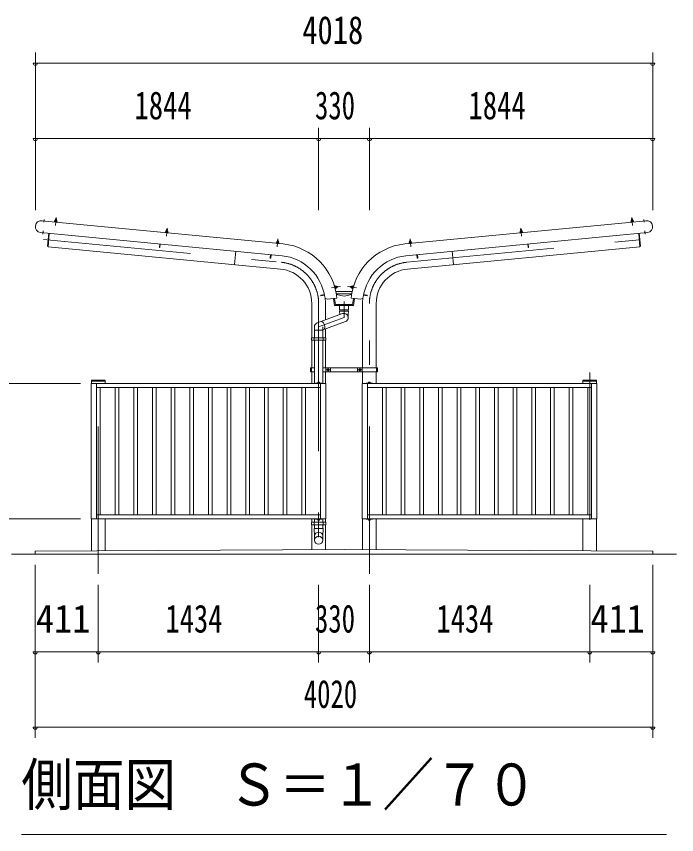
# Model space of a CAD drawing. Units: millimetres, scale not verified, with parts at other scales. Extents: x -34086 to 34091, y -14700 to 14700.
# Drawn here: x 8543 to 12840, y 1303 to 6627 of the extents above; entities that cross this region are included whole.
import ezdxf
from ezdxf.enums import TextEntityAlignment as Align

# ---------------------------------------------------------------- set-up
doc = ezdxf.new("R2010")
doc.units = ezdxf.units.MM
doc.header["$LTSCALE"] = 80
doc.linetypes.add('USER3', pattern=[24, 12, -5, 2, -5])
for name, color, linetype, lineweight in [('0-2_1-07BOLD', 7, 'Continuous', 18), ('0-3_1-27CENTER', 3, 'USER3', 18), ('0-4_1-47THIN', 4, 'Continuous', 18), ('0-5_1-57DIM', 3, 'Continuous', 18)]:
    doc.layers.add(name, color=color, linetype=linetype, lineweight=lineweight)
doc.styles.add('ＭＳ ゴシック', font='')
doc.styles.get('ＭＳ ゴシック').set_extended_font_data('MS Gothic')

msp = doc.modelspace()

# ---------------------------------------------------------------- linework, layer by layer
at = {"layer": '0-2_1-07BOLD'}
for p, q in [((10280.35, 5146.03), (8707.22, 5297.51)), ((8797.29, 5299.61), (8796.8, 5294.51)), ((8798.43, 5308.86), (8797.58, 5300.08)), ((8803.26, 5293.89), (8803.75, 5298.99)), ((11070.28, 5146.03), (12643.42, 5297.51)), ((12552.21, 5308.86), (12546.24, 5308.29)), ((12547.37, 5293.89), (12546.88, 5298.99)), ((12553.35, 5299.61), (12553.84, 5294.51)), ((8699.84, 5220.87), (10272.67, 5069.41)), ((9518.46, 5225.02), (9518.95, 5230.12)), ((9525.41, 5229.5), (9524.93, 5224.4)), ((11077.97, 5069.41), (12650.79, 5220.87)), ((11825.71, 5224.4), (11825.22, 5229.5)), ((11831.69, 5230.12), (11832.17, 5225.02)), ((10241.75, 5169.88), (10247.72, 5169.31)), ((12593.36, 5215.34), (12601.71, 5128.64)), ((10240.61, 5160.64), (10240.12, 5155.53)), ((10246.59, 5154.91), (10247.08, 5160.01)), ((12601.71, 5128.64), (11088.71, 4982.95)), ((11103.56, 5160.01), (11104.05, 5154.91)), ((11110.51, 5155.53), (11110.02, 5160.64)), ((11874.89, 5146.15), (11877.09, 5123.26)), ((9971.66, 5098.4), (9963.31, 5011.71)), ((11153.22, 5076.66), (11155.43, 5053.77)), ((11378.98, 5098.4), (11387.33, 5011.71)), ((10620.32, 4868.02), (10625.36, 4868.91)), ((10626.49, 4862.51), (10621.45, 4861.62)), ((10635.62, 4864.38), (10634.58, 4870.28)), ((10723.7, 4862.85), (10715.02, 4864.38)), ((10715.48, 4869.88), (10716.06, 4870.28)), ((10729.19, 4861.62), (10724.15, 4862.51)), ((10725.27, 4868.91), (10730.32, 4868.02)), ((10548.05, 4813.19), (10525.4, 4809.2)), ((10628.3, 4793.43), (10566.21, 4787.84)), ((10728.89, 4837.66), (10621.75, 4837.66)), ((10624.55, 4822.66), (10726.08, 4822.66)), ((10784.43, 4787.84), (10722.33, 4793.43)), ((10802.58, 4813.19), (10825.23, 4809.2)), ((10465.77, 4535.54), (10465.77, 4758.54)), ((10554.87, 4758.54), (10554.87, 4652.4)), ((10619.7, 4752.66), (10614.42, 4792.18)), ((10730.94, 4752.66), (10619.69, 4752.66)), ((10645.32, 4718.36), (10645.32, 4745.36)), ((10736.22, 4792.18), (10730.94, 4752.66)), ((10795.77, 4340.54), (10795.77, 4758.54)), ((10884.87, 4758.54), (10884.87, 4340.54)), ((10665.91, 4692.82), (10500.91, 4632.76)), ((10647.82, 4686.24), (10645.81, 4708.24)), ((10647.81, 4718.36), (10647.81, 4708.24)), ((10702.82, 4708.24), (10702.82, 4718.36)), ((10537.81, 4587.68), (10684.73, 4641.14)), ((10537.81, 4584.47), (10482.81, 4584.47)), ((10482.82, 4606.92), (10482.82, 4535.54)), ((10537.81, 4535.54), (10537.81, 4606.92)), ((10481.22, 4535.54), (10481.22, 4519.54)), ((10539.41, 4519.54), (10539.41, 4535.54)), ((10465.77, 4340.54), (10465.77, 4519.54)), ((10482.82, 4519.54), (10482.82, 4237.54)), ((10537.83, 4237.54), (10537.83, 4519.54)), ((10554.87, 4519.54), (10554.87, 4340.54)), ((10464.17, 4327.54), (10458.07, 4327.54)), ((10464.17, 4314.54), (10464.17, 4340.54)), ((10465.77, 4237.54), (10465.77, 4314.54)), ((10554.87, 4314.54), (10554.87, 4237.54)), ((10556.47, 4340.54), (10556.47, 4314.54)), ((10586.47, 4314.54), (10586.47, 4340.54)), ((10764.17, 4340.54), (10764.17, 4314.54)), ((10794.17, 4314.54), (10794.17, 4340.54)), ((10795.77, 4237.54), (10795.77, 4314.54)), ((10884.87, 4314.54), (10884.87, 4237.54)), ((10886.47, 4340.54), (10886.47, 4314.54)), ((10886.47, 4327.54), (10892.57, 4327.54)), ((9117.87, 4260.54), (9034.77, 4260.54)), ((12315.87, 4260.54), (12232.77, 4260.54)), ((9031.77, 4257.54), (9031.77, 4237.54)), ((9031.77, 4252.54), (9120.87, 4252.54)), ((9064.32, 3357.54), (9064.32, 4237.54)), ((9064.32, 4212.54), (10522.32, 4212.54)), ((9120.87, 4257.54), (9120.87, 4237.54)), ((10507.43, 4245.83), (10507.43, 4242.34)), ((10513.21, 4242.34), (10513.21, 4245.83)), ((10522.32, 4237.54), (10522.32, 3357.54)), ((10828.32, 4237.54), (10828.32, 3357.54)), ((12286.32, 4212.54), (10828.32, 4212.54)), ((10837.43, 4242.34), (10837.43, 4245.83)), ((10843.21, 4245.83), (10843.21, 4242.34)), ((12229.77, 4237.54), (12229.77, 4257.54)), ((12229.77, 4252.54), (12318.87, 4252.54)), ((12286.32, 3357.54), (12286.32, 4237.54)), ((12318.87, 4257.54), (12318.87, 4237.54)), ((9031.77, 3149.29), (9031.77, 3357.54)), ((10522.32, 3382.54), (9064.32, 3382.54)), ((9120.87, 3357.54), (9120.87, 3149.72)), ((10465.77, 3357.54), (10465.77, 3335.54)), ((10482.82, 3357.54), (10482.82, 3335.54)), ((10537.82, 3335.54), (10537.82, 3357.54)), ((10554.87, 3357.54), (10554.87, 3335.54)), ((10795.77, 3357.54), (10795.77, 3156.94)), ((10828.32, 3382.54), (12286.32, 3382.54)), ((10884.87, 3156.5), (10884.87, 3357.54)), ((12229.77, 3357.54), (12229.77, 3149.72)), ((12318.87, 3149.29), (12318.87, 3357.54)), ((10465.77, 3319.54), (10465.77, 3156.14)), ((10481.22, 3335.54), (10481.22, 3319.54)), ((10482.81, 3319.54), (10482.81, 3294.08)), ((10504.07, 3352.74), (10504.07, 3354.34)), ((10507.43, 3352.74), (10507.43, 3349.25)), ((10513.21, 3349.25), (10513.21, 3352.74)), ((10516.09, 3352.74), (10516.09, 3349.25)), ((10537.81, 3319.54), (10537.81, 3294.08)), ((10539.41, 3319.54), (10539.41, 3335.54)), ((10554.87, 3156.56), (10554.87, 3319.54)), ((10837.43, 3349.25), (10837.43, 3352.74)), ((10843.21, 3352.74), (10843.21, 3349.25)), ((12840.32, 3127.54), (8510.32, 3127.54))]:
    msp.add_line(p, q, dxfattribs=at)
for points in [[(8792.07, 5294.97), (8791.92, 5293.38), (8807.84, 5291.84), (8808, 5293.43)], [(12558.57, 5294.97), (12542.64, 5293.43), (12542.8, 5291.84), (12558.72, 5293.38)], [(9513.73, 5225.48), (9529.66, 5223.95), (9529.5, 5222.35), (9513.58, 5223.89)], [(11837.06, 5223.89), (11821.13, 5222.35), (11820.98, 5223.95), (11836.91, 5225.48)], [(10235.24, 5154.4), (10251.16, 5152.86), (10251.32, 5154.46), (10235.39, 5155.99)], [(11099.47, 5152.86), (11115.4, 5154.4), (11115.25, 5155.99), (11099.32, 5154.46)], [(10622.27, 4856.94), (10620.69, 4856.67), (10617.92, 4872.42), (10619.49, 4872.7)], [(10728.37, 4856.94), (10731.15, 4872.7), (10732.72, 4872.42), (10729.94, 4856.67)], [(10566.35, 4324.65), (10571.35, 4321.77), (10576.35, 4324.65), (10576.35, 4330.43), (10571.35, 4333.31), (10566.35, 4330.43)], [(10774.29, 4324.65), (10779.29, 4321.77), (10784.29, 4324.65), (10784.29, 4330.43), (10779.29, 4333.31), (10774.29, 4330.43)], [(10557.32, 4237.54), (10557.32, 3357.54), (9029.32, 3357.54), (9029.32, 4237.54)], [(12321.32, 3357.54), (12321.32, 4237.54), (10793.32, 4237.54), (10793.32, 3357.54)], [(10556.47, 3319.54), (10556.47, 3335.54), (10464.17, 3335.54), (10464.17, 3319.54)]]:
    msp.add_lwpolyline(points, close=True, dxfattribs=at)
for points in [[(8793.57, 5294.82), (8794.06, 5299.92), (8794.97, 5300.34), (8806.16, 5299.26), (8806.99, 5298.68), (8806.49, 5293.58)], [(8803.55, 5299.51), (8804.4, 5308.29), (8803.95, 5308.83), (8798.97, 5309.31), (8798.43, 5308.86), (8804.4, 5308.29)], [(12557.07, 5294.82), (12556.58, 5299.92), (12555.67, 5300.34), (12544.47, 5299.26), (12543.65, 5298.68), (12544.14, 5293.58)], [(12547.08, 5299.51), (12546.24, 5308.29), (12546.69, 5308.83), (12551.66, 5309.31), (12552.21, 5308.86), (12553.05, 5300.08)], [(9528.16, 5224.09), (9528.65, 5229.19), (9527.83, 5229.77), (9516.63, 5230.85), (9515.72, 5230.43), (9515.23, 5225.34)], [(9519.25, 5230.6), (9520.09, 5239.37), (9520.64, 5239.82), (9525.61, 5239.34), (9526.06, 5238.8)], [(9520.09, 5239.37), (9526.06, 5238.8), (9525.22, 5230.02)], [(11835.41, 5225.34), (11834.92, 5230.43), (11834, 5230.85), (11822.81, 5229.77), (11821.99, 5229.19), (11822.48, 5224.09)], [(11830.55, 5239.37), (11830, 5239.82), (11825.02, 5239.34), (11824.58, 5238.8)], [(11825.42, 5230.02), (11824.58, 5238.8), (11830.55, 5239.37), (11831.39, 5230.6)], [(8754.09, 5215.64), (8746.04, 5132.03), (8749.22, 5131.72)], [(10261.93, 4982.95), (8748.93, 5128.64), (8757.28, 5215.34)], [(10246.88, 5160.53), (10247.72, 5169.31), (10247.28, 5169.86), (10242.3, 5170.33), (10241.75, 5169.88), (10240.91, 5161.11)], [(11102.91, 5169.31), (11103.36, 5169.86), (11108.34, 5170.33), (11108.88, 5169.88)], [(11109.73, 5161.11), (11108.88, 5169.88), (11102.91, 5169.31), (11103.76, 5160.53)], [(12596.55, 5215.64), (12604.6, 5132.03), (12601.41, 5131.72)], [(9478.93, 5145.84), (9476.73, 5122.95), (9473.55, 5123.26), (9475.75, 5146.15)], [(10236.89, 5155.85), (10237.38, 5160.95), (10238.3, 5161.36), (10249.5, 5160.28), (10250.31, 5159.7), (10249.82, 5154.6)], [(11100.82, 5154.6), (11100.33, 5159.7), (11101.14, 5160.28), (11112.34, 5161.36), (11113.26, 5160.95), (11113.75, 5155.85)], [(11877.09, 5123.26), (11873.9, 5122.95), (11871.7, 5145.84)], [(10200.6, 5076.35), (10198.4, 5053.47), (10195.21, 5053.77), (10197.42, 5076.66)], [(11155.43, 5053.77), (11152.24, 5053.47), (11150.04, 5076.35)], [(10622.01, 4858.43), (10627.06, 4859.32), (10627.4, 4860.26), (10625.44, 4871.34), (10624.8, 4872.11), (10619.75, 4871.22)], [(10625.9, 4868.75), (10634.58, 4870.28), (10635.16, 4869.88), (10636.03, 4864.96), (10635.62, 4864.38), (10626.94, 4862.85)], [(10715.48, 4869.88), (10714.61, 4864.96), (10715.02, 4864.38), (10716.06, 4870.28), (10724.74, 4868.75)], [(10730.88, 4871.22), (10725.84, 4872.11), (10725.19, 4871.34), (10723.24, 4860.26), (10723.58, 4859.32), (10728.63, 4858.43)], [(10525.4, 4809.2), (10524.85, 4812.35), (10547.47, 4816.34)], [(10725.31, 4817.83), (10675.32, 4806.27), (10625.33, 4817.83)], [(10825.23, 4809.2), (10825.79, 4812.35), (10803.16, 4816.34)], [(10607.14, 4791.52), (10613.31, 4745.36), (10737.33, 4745.36), (10743.5, 4791.52)], [(10705.32, 4745.36), (10705.32, 4718.36), (10645.32, 4718.36)], [(10645.81, 4708.24), (10704.82, 4708.24), (10702.82, 4686.25), (10702.82, 4666.98)], [(10554.87, 4593.88), (10554.87, 4535.54), (10464.17, 4535.54), (10464.17, 4519.54), (10556.47, 4519.54), (10556.47, 4535.54)], [(10482.82, 4340.54), (10458.07, 4340.54), (10458.07, 4314.54), (10482.82, 4314.54)], [(10537.83, 4340.54), (10892.57, 4340.54), (10892.57, 4314.54), (10537.83, 4314.54)], [(10490.32, 4237.54), (10490.32, 4240.74), (10530.32, 4240.74), (10530.32, 4237.54)], [(10516.57, 4240.74), (10516.57, 4242.34), (10504.07, 4242.34), (10504.07, 4240.74)], [(10504.55, 4242.34), (10504.55, 4245.83), (10505.42, 4246.34), (10515.22, 4246.34), (10516.09, 4245.83), (10516.09, 4242.34)], [(10860.32, 4237.54), (10860.32, 4240.74), (10820.32, 4240.74), (10820.32, 4237.54)], [(10834.07, 4240.74), (10834.07, 4242.34), (10846.57, 4242.34), (10846.57, 4240.74)], [(10846.09, 4242.34), (10846.09, 4245.83), (10845.22, 4246.34), (10835.42, 4246.34), (10834.54, 4245.83), (10834.54, 4242.34)], [(10530.32, 3357.54), (10530.32, 3354.34), (10490.32, 3354.34), (10490.32, 3357.54)], [(10820.32, 3357.54), (10820.32, 3354.34), (10860.32, 3354.34), (10860.32, 3357.54)], [(10504.07, 3352.74), (10516.57, 3352.74), (10516.57, 3354.34)], [(10516.09, 3349.25), (10515.22, 3348.74), (10505.42, 3348.74), (10504.55, 3349.25), (10504.55, 3352.74)], [(10846.57, 3354.34), (10846.57, 3352.74), (10834.07, 3352.74), (10834.07, 3354.34)], [(10834.54, 3352.74), (10834.54, 3349.25), (10835.42, 3348.74), (10845.22, 3348.74), (10846.09, 3349.25), (10846.09, 3352.74)], [(10480.82, 3294.08), (10539.81, 3294.08), (10537.81, 3244.42), (10537.81, 3218.57)], [(10482.82, 3218.57), (10482.82, 3244.42), (10480.82, 3294.08)], [(8665.32, 3127.54), (8665.32, 3147.54), (10675.32, 3157.54), (12685.32, 3147.54), (12685.32, 3127.54)]]:
    msp.add_lwpolyline(points, dxfattribs=at)
for centre, radius in [((10571.35, 4327.54), 6.25), ((10571.35, 4327.54), 4.9), ((10779.29, 4327.54), 6.25), ((10779.29, 4327.54), 4.9)]:
    msp.add_circle(centre, radius, dxfattribs=at)
for centre, radius, start, end in [((8704.94, 5259.15), 38.62, 82.41238, 262.41238), ((8792.72, 5291.29), 2, 84.4998, 264.4998), ((8795.44, 5297.4), 2.88, 50.11574, 110.11574), ((8799.54, 5289.1), 10.75, 66.91203, 102.08795), ((8805.14, 5296.47), 2.88, 58.88425, 118.88425), ((8806.65, 5289.94), 2, 264.50061, 84.50061), ((12543.98, 5289.94), 2, 95.49939, 275.49939), ((12545.49, 5296.47), 2.88, 61.11575, 121.11575), ((12551.1, 5289.1), 10.75, 77.91205, 113.08797), ((12555.19, 5297.4), 2.88, 69.88426, 129.88426), ((12557.92, 5291.29), 2, 275.5002, 95.5002), ((12645.7, 5259.15), 38.62, 277.58762, 97.58762), ((9514.38, 5221.8), 2, 84.4998, 264.4998), ((9517.1, 5227.92), 2.88, 50.11574, 110.11574), ((9521.2, 5219.61), 10.75, 66.91203, 102.08795), ((9526.81, 5226.98), 2.88, 58.88425, 118.88425), ((9528.31, 5220.46), 2, 264.50061, 84.50061), ((11822.32, 5220.46), 2, 95.49939, 275.49939), ((11823.83, 5226.98), 2.88, 61.11575, 121.11575), ((11829.44, 5219.61), 10.75, 77.91205, 113.08797), ((11833.53, 5227.92), 2.88, 69.88426, 129.88426), ((11836.26, 5221.8), 2, 275.5002, 95.5002), ((10236.04, 5152.31), 2, 84.4998, 264.4998), ((10238.77, 5158.43), 2.88, 50.11574, 110.11574), ((10242.86, 5150.12), 10.75, 66.91203, 102.08795), ((10248.47, 5157.49), 2.88, 58.88425, 118.88425), ((10249.98, 5150.97), 2, 264.50061, 84.50061), ((10240.32, 4758.54), 389.55, 5.13863, 84.10165), ((11110.32, 4758.54), 389.55, 95.89835, 174.86137), ((11100.66, 5150.97), 2, 95.49939, 275.49939), ((11102.17, 5157.49), 2.88, 61.11575, 121.11575), ((11107.77, 5150.12), 10.75, 77.91205, 113.08797), ((11111.86, 5158.43), 2.88, 69.88426, 129.88426), ((11114.59, 5152.31), 2, 275.5002, 95.5002), ((10240.32, 4758.54), 312.55, 7.76237, 84.05869), ((11110.32, 4758.54), 312.55, 95.94131, 172.23763), ((10240.32, 4758.54), 225.45, 0, 84.50003), ((11110.32, 4758.54), 225.45, 95.49997, 180), ((10615.75, 4871.02), 2.38, 10.01471, 190.01471), ((10618.86, 4857.36), 1.68, 190.00774, 10.00774), ((10622.74, 4870.1), 2.88, 335.62325, 35.62325), ((10615.83, 4863.93), 10.75, 352.41954, 27.59546), ((10624.44, 4860.5), 2.88, 344.39175, 44.39175), ((10726.2, 4860.5), 2.88, 135.60825, 195.60825), ((10734.8, 4863.93), 10.75, 152.40454, 187.58046), ((10727.9, 4870.1), 2.88, 144.37675, 204.37675), ((10731.77, 4857.36), 1.68, 169.99226, 349.99226), ((10734.89, 4871.02), 2.38, 349.98529, 169.98529), ((10564.87, 4802.78), 15, 187.76337, 275.1433), ((10240.32, 4758.54), 314.55, 0, 6.42661), ((10785.77, 4802.78), 15, 264.8567, 352.23663), ((11110.32, 4758.54), 314.55, 173.57339, 180), ((10675.32, 4666.98), 27.5, 289.99896, 110.00061), ((10510.32, 4606.92), 27.5, 110.0018, 180), ((10506.52, 4605.54), 44.27, 341.60916, 58.39587), ((9034.77, 4257.54), 3, 90, 180), ((9117.87, 4257.54), 3, 0, 90), ((12232.77, 4257.54), 3, 90, 180), ((12315.87, 4257.54), 3, 0, 90), ((10505.99, 4244.02), 2.32, 51.46857, 90), ((10510.32, 4237.83), 8.51, 70.17088, 109.83133), ((10514.65, 4244.02), 2.32, 90, 128.54623), ((10835.99, 4244.02), 2.32, 51.45377, 90), ((10840.32, 4237.83), 8.51, 70.16867, 109.82912), ((10844.65, 4244.02), 2.32, 90, 128.53143), ((10505.99, 3351.06), 2.32, 270, 308.53143), ((10510.32, 3357.25), 8.51, 250.16867, 289.82912), ((10514.65, 3351.06), 2.32, 231.45377, 270), ((10835.99, 3351.06), 2.32, 270, 308.54623), ((10840.32, 3357.25), 8.51, 250.17088, 289.83133), ((10844.65, 3351.06), 2.32, 231.46857, 270), ((10510.32, 3243.44), 27.55, 3.55867, 176.44133), ((10510.32, 3216.86), 27.55, 3.55867, 176.44133), ((10510.32, 3220.28), 27.55, 183.56303, 356.43697)]:
    msp.add_arc(centre, radius, start, end, dxfattribs=at)
at = {"layer": '0-3_1-27CENTER'}
for p, q in [((8724.04, 5306.31), (8722.36, 5288.85)), ((8797.33, 5266.17), (8802.3, 5317.69)), ((12548.34, 5317.69), (12553.3, 5266.17)), ((12628.28, 5288.85), (12626.6, 5306.31)), ((8716.82, 5231.29), (8714.8, 5210.38)), ((9523.96, 5248.2), (9518.99, 5196.68)), ((11826.68, 5248.2), (11831.64, 5196.68)), ((12635.84, 5210.38), (12633.82, 5231.29)), ((8720.15, 5176.16), (10266.2, 5027.3)), ((10240.65, 5127.19), (10245.61, 5178.71)), ((11084.44, 5027.3), (12630.49, 5176.16)), ((11105.02, 5178.71), (11109.98, 5127.19)), ((10595, 4860.26), (10651.84, 4870.28)), ((10698.8, 4870.28), (10755.63, 4860.26)), ((10510.32, 4758.54), (10510.32, 2998.86)), ((10840.32, 2998.86), (10840.32, 4758.54)), ((10583.85, 4327.54), (10558.84, 4327.54)), ((10571.35, 4340.04), (10571.35, 4315.04)), ((10791.79, 4327.54), (10766.79, 4327.54)), ((10779.29, 4340.04), (10779.29, 4315.04)), ((9076.32, 2998.86), (9076.32, 4310.54)), ((12274.32, 4310.54), (12274.32, 2998.86))]:
    msp.add_line(p, q, dxfattribs=at)
msp.add_lwpolyline([(10675.32, 4770.96), (10675.32, 4666.98), (10510.32, 4606.92)], dxfattribs=at)
for centre, start, end in [((10240.32, 4758.54), 0, 84.50003), ((11110.32, 4758.54), 95.49997, 180)]:
    msp.add_arc(centre, 270, start, end, dxfattribs=at)
at = {"layer": '0-4_1-47THIN'}
for p, q in [((9088.32, 4212.54), (9088.32, 3382.54)), ((9185.82, 3382.54), (9185.82, 4212.54)), ((9209.82, 4212.54), (9209.82, 3382.54)), ((9307.32, 3382.54), (9307.32, 4212.54)), ((9331.32, 4212.54), (9331.32, 3382.54)), ((9428.82, 3382.54), (9428.82, 4212.54)), ((9452.82, 4212.54), (9452.82, 3382.54)), ((9550.32, 3382.54), (9550.32, 4212.54)), ((9574.32, 4212.54), (9574.32, 3382.54)), ((9671.82, 3382.54), (9671.82, 4212.54)), ((9695.82, 4212.54), (9695.82, 3382.54)), ((9793.32, 3382.54), (9793.32, 4212.54)), ((9817.32, 4212.54), (9817.32, 3382.54)), ((9914.82, 3382.54), (9914.82, 4212.54)), ((9938.82, 4212.54), (9938.82, 3382.54)), ((10036.32, 3382.54), (10036.32, 4212.54)), ((10060.32, 4212.54), (10060.32, 3382.54)), ((10157.82, 3382.54), (10157.82, 4212.54)), ((10181.82, 4212.54), (10181.82, 3382.54)), ((10279.32, 3382.54), (10279.32, 4212.54)), ((10303.32, 4212.54), (10303.32, 3382.54)), ((10400.82, 3382.54), (10400.82, 4212.54)), ((10424.82, 4212.54), (10424.82, 3382.54)), ((10925.82, 3382.54), (10925.82, 4212.54)), ((10949.82, 4212.54), (10949.82, 3382.54)), ((11047.32, 3382.54), (11047.32, 4212.54)), ((11071.32, 4212.54), (11071.32, 3382.54)), ((11168.82, 3382.54), (11168.82, 4212.54)), ((11192.82, 4212.54), (11192.82, 3382.54)), ((11290.32, 3382.54), (11290.32, 4212.54)), ((11314.32, 4212.54), (11314.32, 3382.54)), ((11411.82, 3382.54), (11411.82, 4212.54)), ((11435.82, 4212.54), (11435.82, 3382.54)), ((11533.32, 3382.54), (11533.32, 4212.54)), ((11557.32, 4212.54), (11557.32, 3382.54)), ((11654.82, 3382.54), (11654.82, 4212.54)), ((11678.82, 4212.54), (11678.82, 3382.54)), ((11776.32, 3382.54), (11776.32, 4212.54)), ((11800.32, 4212.54), (11800.32, 3382.54)), ((11897.82, 3382.54), (11897.82, 4212.54)), ((11921.82, 4212.54), (11921.82, 3382.54)), ((12019.32, 3382.54), (12019.32, 4212.54)), ((12043.32, 4212.54), (12043.32, 3382.54)), ((12140.82, 3382.54), (12140.82, 4212.54)), ((12164.82, 4212.54), (12164.82, 3382.54)), ((12262.32, 3382.54), (12262.32, 4212.54))]:
    msp.add_line(p, q, dxfattribs=at)
at = {"layer": '0-5_1-57DIM'}
for p, q in [((8666.32, 5366.54), (8666.32, 6392.54)), ((12684.32, 5366.54), (12684.32, 6392.54)), ((8680.32, 6322.54), (8652.32, 6322.54)), ((8666.32, 6322.54), (12684.32, 6322.54)), ((12698.32, 6322.54), (12670.32, 6322.54)), ((10510.32, 5366.54), (10510.32, 5902.54)), ((10840.32, 5902.54), (10840.32, 5366.54)), ((8680.32, 5832.54), (8652.32, 5832.54)), ((8666.32, 5832.54), (10510.32, 5832.54)), ((10524.32, 5832.54), (10496.32, 5832.54)), ((10510.32, 5832.54), (10840.32, 5832.54)), ((10854.32, 5832.54), (10826.32, 5832.54)), ((10840.32, 5832.54), (12684.32, 5832.54)), ((12698.32, 5832.54), (12670.32, 5832.54)), ((8959.32, 4237.54), (8195.32, 4237.54)), ((8195.32, 3357.54), (8959.32, 3357.54)), ((8665.32, 1932.54), (8665.32, 3057.54)), ((12685.32, 1932.54), (12685.32, 3057.54)), ((9076.32, 2928.86), (9076.32, 2422.54)), ((10510.32, 2928.86), (10510.32, 2422.54)), ((10840.32, 2422.54), (10840.32, 2928.86)), ((12274.32, 2928.86), (12274.32, 2422.54)), ((8679.32, 2492.54), (8651.32, 2492.54)), ((8665.32, 2492.54), (9076.32, 2492.54)), ((9090.32, 2492.54), (9062.32, 2492.54)), ((9076.32, 2492.54), (10510.32, 2492.54)), ((10524.32, 2492.54), (10496.32, 2492.54)), ((10510.32, 2492.54), (10840.32, 2492.54)), ((10854.32, 2492.54), (10826.32, 2492.54)), ((10840.32, 2492.54), (12274.32, 2492.54)), ((12288.32, 2492.54), (12260.32, 2492.54)), ((12274.32, 2492.54), (12685.32, 2492.54)), ((12699.32, 2492.54), (12671.32, 2492.54)), ((8679.32, 2002.54), (8651.32, 2002.54)), ((8665.32, 2002.54), (12685.32, 2002.54)), ((12699.32, 2002.54), (12671.32, 2002.54)), ((12775.32, 1302.54), (8575.32, 1302.54))]:
    msp.add_line(p, q, dxfattribs=at)
for centre in [(8666.32, 6322.54), (12684.32, 6322.54), (8666.32, 5832.54), (10510.32, 5832.54), (10840.32, 5832.54), (12684.32, 5832.54), (8665.32, 2492.54), (9076.32, 2492.54), (10510.32, 2492.54), (10840.32, 2492.54), (12274.32, 2492.54), (12685.32, 2492.54), (8665.32, 2002.54), (12685.32, 2002.54)]:
    msp.add_arc(centre, 14, 180, 0, dxfattribs=at)

# ---------------------------------------------------------------- texts
at = {"layer": '0-5_1-57DIM', "color": 7, "style": 'ＭＳ ゴシック'}
for s, height, width, p in [('4018', 182.3, 0.8, (10403.71, 6392.54)), ('1844', 182.3, 0.75, (9311.74, 5902.54)), ('330', 182.3, 0.7, (10486.56, 5902.54)), ('1844', 182.3, 0.75, (11485.74, 5902.54)), ('411', 182.3, 0.95, (8670.31, 2562.54)), ('1434', 182.3, 0.75, (9512.6, 2562.54)), ('330', 182.3, 0.7, (10486.56, 2562.54)), ('1434', 182.3, 0.75, (11276.59, 2562.54)), ('411', 182.3, 0.95, (12279.31, 2562.54)), ('4020', 182.3, 0.7, (10413.66, 2072.54)), ('側面図\u3000Ｓ＝１／７０', 273.5, 0.9, (8575.32, 1409.85))]:
    msp.add_text(s, height=height, dxfattribs=dict(at, width=width)).set_placement(p, align=Align.BOTTOM_LEFT)

doc.saveas('drawing.dxf')
